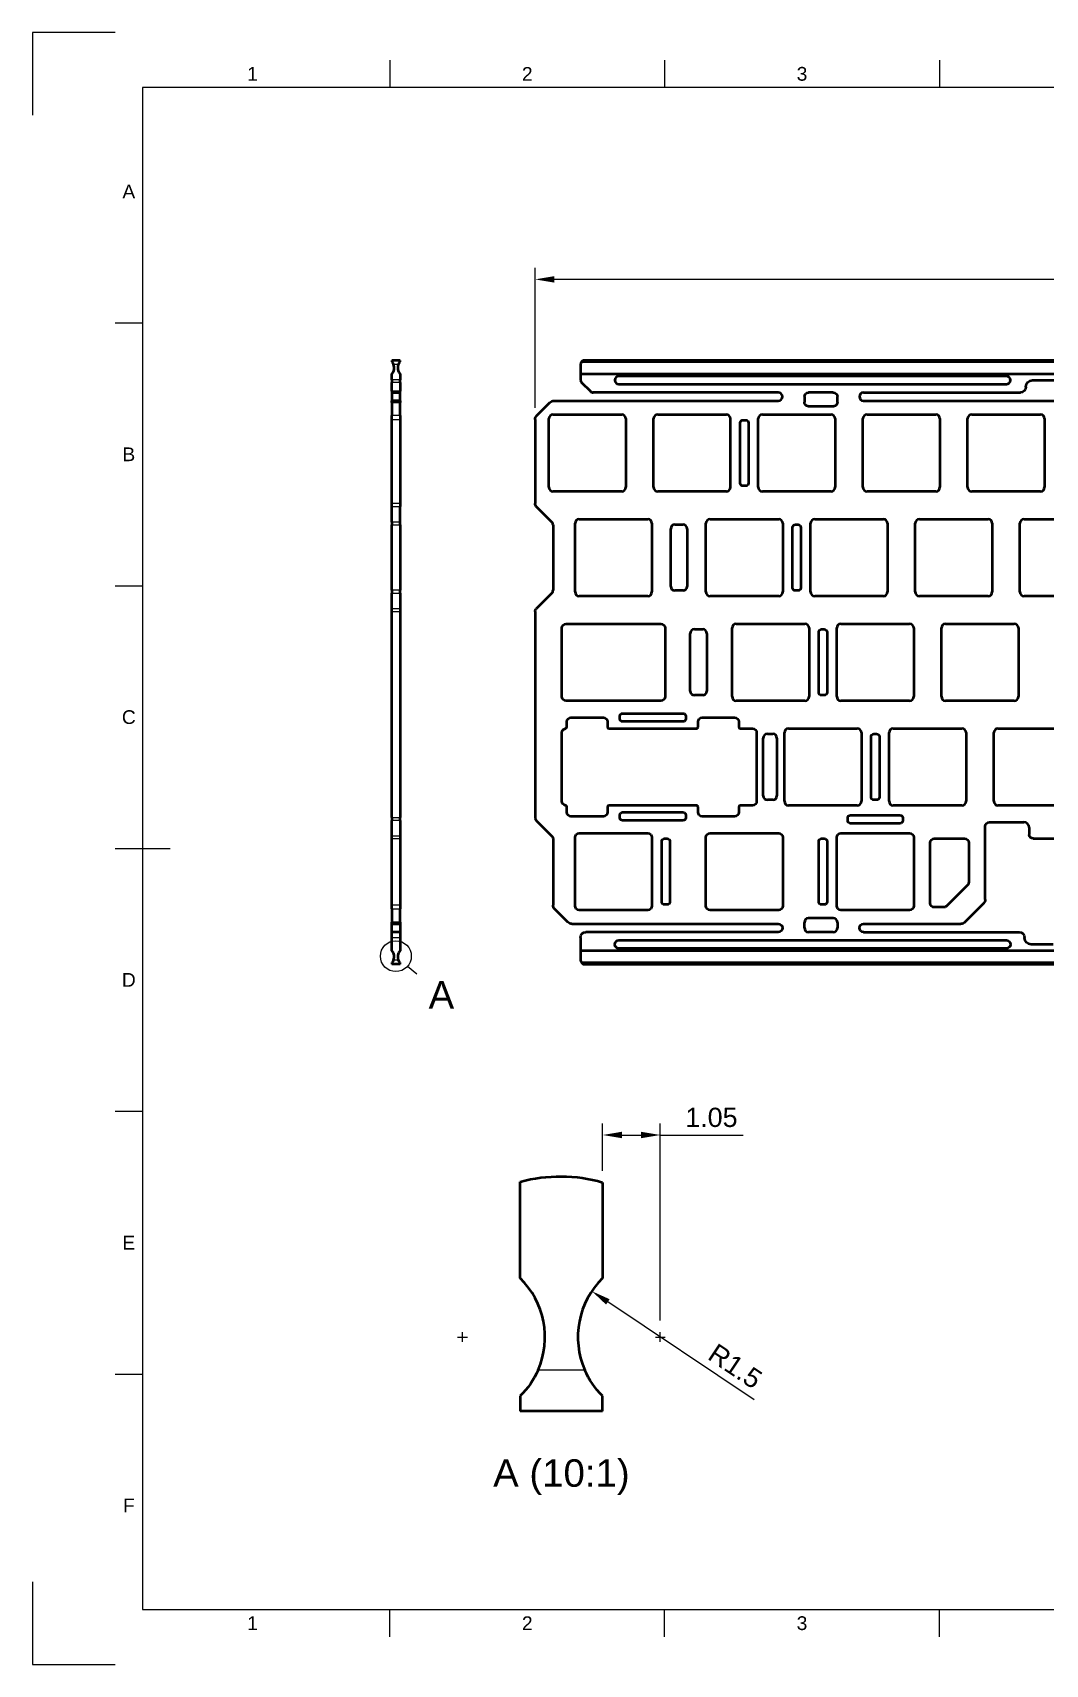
# Model space of a CAD drawing. Header units: millimetres. Extents: x 0 to 420, y 0 to 297.
# Drawn here: x 0 to 184.3, y 0 to 297 of the extents above; entities that cross this region are included whole.
import ezdxf
from ezdxf.enums import TextEntityAlignment as Align

# ---------------------------------------------------------------- set-up
doc = ezdxf.new("R2010")
doc.units = ezdxf.units.MM
doc.header["$LTSCALE"] = 0.75
doc.linetypes.add('CENTER2', pattern=[28.575, 19.05, -3.175, 3.175, -3.175])
for name, color, linetype, lineweight in [('BORDER', 7, 'Continuous', 25), ('Detail Boundary', 7, 'Continuous', 25), ('FD_Dimensions', 7, 'Continuous', 25), ('Smart Centers', 7, 'CENTER2', 25), ('View Labels', 7, 'Continuous', 25), ('Visible', 7, 'Continuous', 50), ('Visible Narrow', 7, 'Continuous', 25)]:
    doc.layers.add(name, color=color, linetype=linetype, lineweight=lineweight)
doc.styles.add('FusionTitle', font='arial.ttf')
doc.styles.get("Standard").update_dxf_attribs({"font": 'arial.ttf'})
doc.dimstyles.new('Dim-ISO-25', dxfattribs={"dimtxt": 3.5, "dimasz": 3.5, "dimexe": 2.1, "dimexo": 2.1, "dimgap": 1.4, "dimtad": 1, "dimdsep": 46, "dimtxsty": 'Standard', "dimcen": 0, "dimazin": 2, "dimtp": 0.1, "dimtm": 0.1, "dimtfac": 0.714286, "dimtmove": 0, "dimatfit": 3, "dimfxl": 1, "dimarcsym": 0})

# ---------------------------------------------------------------- blocks, each defined once
blk = doc.blocks.new('ISO_A3_SHEET')
at = {"layer": 'BORDER'}
for p, q in [((65, 292), (65, 287)), ((115, 292), (115, 287)), ((165, 292), (165, 287)), ((410, 287), (20, 287)), ((20, 287), (20, 10)), ((15, 244.16666), (20, 244.16666)), ((15, 196.33333), (20, 196.33333)), ((15, 148.5), (25, 148.5)), ((15, 100.66667), (20, 100.66667)), ((15, 52.83334), (20, 52.83334)), ((20, 10), (410, 10)), ((65, 5), (65, 10)), ((115, 5), (115, 10)), ((165, 5), (165, 10))]:
    blk.add_line(p, q, dxfattribs=at)
at = {"layer": 'Defpoints'}
for p, q in [((15, 297), (0, 297)), ((0, 297), (0, 282)), ((0, 15), (0, 0)), ((0, 0), (15, 0))]:
    blk.add_line(p, q, dxfattribs=at)
at = {"layer": 'BORDER', "style": 'FusionTitle'}
for s, p in [('1', (40, 289.5)), ('2', (90, 289.5)), ('3', (140, 289.5)), ('A', (17.5, 268.08333)), ('B', (17.5, 220.25)), ('C', (17.5, 172.41667)), ('D', (17.5, 124.58334)), ('E', (17.5, 76.75001)), ('F', (17.5, 28.91668)), ('1', (40, 7.5)), ('2', (90, 7.5)), ('3', (140, 7.5))]:
    blk.add_text(s, height=2.5, dxfattribs=at).set_placement(p, align=Align.MIDDLE)
blk = doc.blocks.new('*U6')
at = {"layer": 'Smart Centers', "color": 0, "linetype": 'Continuous', "ltscale": 0.75, "transparency": 16777216}
for p, q in [((-0.89, 0), (0.89, 0)), ((0, -0.89), (0, 0.89))]:
    blk.add_line(p, q, dxfattribs=at)
blk = doc.blocks.new('*U7')
at = {"layer": 'Smart Centers', "color": 0, "linetype": 'Continuous', "ltscale": 0.75, "transparency": 16777216}
for p, q in [((-0.89, 0), (0.89, 0)), ((0, -0.89), (0, 0.89))]:
    blk.add_line(p, q, dxfattribs=at)
blk = doc.blocks.new('*D14')
at = {"layer": 'Defpoints', "color": 0, "transparency": 16777216}
for p in [(114.21, 96.35), (103.71, 87.74), (114.21, 60.46)]:
    blk.add_point(p, dxfattribs=at)
at = {"layer": 'FD_Dimensions', "color": 0, "lineweight": -2, "transparency": 16777216}
for p, q in [((103.71, 89.84), (103.71, 98.45)), ((114.21, 62.56), (114.21, 98.45)), ((107.21, 96.35), (110.71, 96.35)), ((114.21, 96.35), (129.3, 96.35))]:
    blk.add_line(p, q, dxfattribs=at)
at = {"layer": 'FD_Dimensions', "color": 0, "transparency": 16777216}
for points in [[(107.21, 96.94), (107.21, 95.77), (103.71, 96.35)], [(110.71, 96.94), (110.71, 95.77), (114.21, 96.35)]]:
    blk.add_solid(points, dxfattribs=at)
at = {"layer": 'FD_Dimensions', "color": 0, "transparency": 16777216, "insert": (123.51, 99.54), "char_height": 3.5, "attachment_point": 5}
blk.add_mtext('1.05', dxfattribs=at)
blk = doc.blocks.new('*D15')
at = {"layer": 'Defpoints', "color": 0, "transparency": 16777216}
for p in [(114.21, 59.57), (126.67, 51.21)]:
    blk.add_point(p, dxfattribs=at)
at = {"layer": 'FD_Dimensions', "color": 0, "lineweight": -2, "transparency": 16777216}
blk.add_line((131.28, 48.12), (104.66, 65.97), dxfattribs=at)
at = {"layer": 'FD_Dimensions', "color": 0, "transparency": 16777216}
blk.add_solid([(104.99, 66.46), (104.34, 65.49), (101.76, 67.92)], dxfattribs=at)
at = {"layer": 'FD_Dimensions', "color": 0, "transparency": 16777216, "insert": (127.85, 54.26), "char_height": 3.5, "attachment_point": 5, "rotation": 326.1473}
blk.add_mtext('R1.5', dxfattribs=at)
blk = doc.blocks.new('*D18')
at = {"layer": 'Defpoints', "color": 0, "transparency": 16777216}
for p in [(91.43, 252.09), (91.43, 226.58), (377.13, 226.58)]:
    blk.add_point(p, dxfattribs=at)
at = {"layer": 'FD_Dimensions', "color": 0, "lineweight": -2, "transparency": 16777216}
for p, q in [((91.43, 228.68), (91.43, 254.19)), ((377.13, 228.68), (377.13, 254.19)), ((373.63, 252.09), (94.93, 252.09))]:
    blk.add_line(p, q, dxfattribs=at)
at = {"layer": 'FD_Dimensions', "color": 0, "transparency": 16777216}
for points in [[(94.93, 252.67), (94.93, 251.5), (91.43, 252.09)], [(373.63, 252.67), (373.63, 251.5), (377.13, 252.09)]]:
    blk.add_solid(points, dxfattribs=at)
at = {"layer": 'FD_Dimensions', "color": 0, "transparency": 16777216, "insert": (234.28, 255.27), "char_height": 3.5, "attachment_point": 5}
blk.add_mtext('285.7', dxfattribs=at)

msp = doc.modelspace()

# ---------------------------------------------------------------- linework, layer by layer
at = {"layer": 'Detail Boundary'}
msp.add_line((68.235, 127.083), (69.909, 125.659), dxfattribs=at)
msp.add_circle((66.092, 128.905), 2.813, dxfattribs=at)
at = {"layer": 'Visible', "extrusion": (1, -2.22045e-16, 2.96701e-13)}
for p, q in [((66.863, 237.343), (65.363, 237.343)), ((65.363, 237.343), (65.363, 237.064)), ((65.363, 233.824), (65.363, 234.922)), ((66.863, 237.064), (66.863, 237.343)), ((66.863, 234.922), (66.863, 233.824)), ((65.363, 233.824), (65.363, 233.294)), ((65.363, 231.713), (65.363, 233.294)), ((65.363, 231.713), (65.363, 231.493)), ((66.863, 233.294), (66.863, 233.824)), ((66.863, 233.294), (66.863, 231.713)), ((66.863, 231.493), (66.863, 231.713)), ((65.363, 231.493), (65.363, 229.993)), ((65.363, 231.493), (66.863, 231.493)), ((65.363, 229.7), (65.363, 229.993)), ((66.863, 229.993), (65.363, 229.993)), ((65.363, 229.7), (65.363, 227.286)), ((66.863, 229.993), (66.863, 231.493)), ((66.863, 229.993), (66.863, 229.7)), ((66.863, 227.286), (66.863, 229.7)), ((65.363, 226.579), (65.363, 227.286)), ((65.363, 211.266), (65.363, 226.579)), ((66.863, 227.286), (66.863, 226.579)), ((66.863, 226.579), (66.863, 211.266)), ((65.363, 210.736), (65.363, 211.266)), ((66.863, 211.266), (66.863, 210.736)), ((65.363, 207.913), (65.363, 210.736)), ((65.363, 207.913), (65.363, 207.382)), ((66.863, 207.913), (66.863, 210.736)), ((66.863, 207.382), (66.863, 207.913)), ((65.363, 195.504), (65.363, 207.382)), ((66.863, 207.382), (66.863, 195.504)), ((65.363, 195.504), (65.363, 194.973)), ((65.363, 192.15), (65.363, 194.973)), ((66.863, 194.973), (66.863, 195.504)), ((66.863, 194.973), (66.863, 192.15)), ((65.363, 191.62), (65.363, 192.15)), ((65.363, 154.116), (65.363, 191.62)), ((66.863, 192.15), (66.863, 191.62)), ((66.863, 191.62), (66.863, 154.116)), ((65.363, 154.116), (65.363, 153.586)), ((65.363, 150.763), (65.363, 153.586)), ((66.863, 153.586), (66.863, 154.116)), ((66.863, 153.586), (66.863, 150.763)), ((65.363, 150.232), (65.363, 150.763)), ((65.363, 138.207), (65.363, 150.232)), ((66.863, 150.763), (66.863, 150.232)), ((66.863, 150.232), (66.863, 138.207)), ((65.363, 137.5), (65.363, 138.207)), ((65.363, 137.5), (65.363, 135.086)), ((66.863, 138.207), (66.863, 137.5)), ((66.863, 135.086), (66.863, 137.5)), ((65.363, 134.793), (65.363, 135.086)), ((65.363, 133.293), (65.363, 134.793)), ((65.363, 134.793), (66.863, 134.793)), ((66.863, 135.086), (66.863, 134.793)), ((66.863, 134.793), (66.863, 133.293)), ((65.363, 132.293), (65.363, 133.293)), ((66.863, 133.293), (65.363, 133.293)), ((65.363, 129.864), (65.363, 132.293)), ((66.863, 133.293), (66.863, 132.293)), ((66.863, 132.293), (66.863, 129.864)), ((65.363, 127.722), (65.363, 127.443)), ((66.863, 127.443), (66.863, 127.722)), ((66.863, 127.443), (65.363, 127.443)), ((88.713, 70.278), (88.713, 87.854)), ((103.713, 87.736), (103.713, 70.278)), ((88.713, 48.854), (88.713, 46.066)), ((103.713, 46.066), (103.713, 48.854)), ((103.713, 46.066), (88.713, 46.066))]:
    msp.add_line(p, q, dxfattribs=at)
at = {"layer": 'Visible'}
for p, q in [((99.681, 236.593), (99.681, 234.922)), ((99.681, 234.922), (231.13, 234.922)), ((99.681, 234.922), (99.681, 233.824)), ((368.714, 237.064), (99.847, 237.064)), ((234.281, 237.343), (100.431, 237.343)), ((99.9, 233.294), (101.482, 231.713)), ((177.181, 234.493), (106.681, 234.493)), ((106.681, 232.993), (177.181, 232.993)), ((180.731, 232.493), (180.731, 232.543)), ((181.931, 233.743), (185.931, 233.743)), ((91.724, 227.286), (94.138, 229.7)), ((94.845, 229.993), (135.681, 229.993)), ((135.681, 231.493), (102.012, 231.493)), ((140.431, 230.743), (140.431, 229.743)), ((141.044, 229.006), (145.817, 229.006)), ((145.681, 231.493), (141.181, 231.493)), ((146.431, 229.743), (146.431, 230.743)), ((151.181, 231.493), (179.731, 231.493)), ((151.181, 229.993), (227.121, 229.993)), ((91.431, 226.579), (91.431, 211.266)), ((93.931, 214.243), (93.931, 226.743)), ((94.681, 227.493), (107.181, 227.493)), ((107.931, 226.743), (107.931, 214.243)), ((112.981, 214.243), (112.981, 226.743)), ((113.731, 227.493), (126.231, 227.493)), ((126.981, 214.243), (126.981, 226.743)), ((128.756, 214.993), (128.756, 225.993)), ((129.256, 226.493), (129.756, 226.493)), ((130.256, 225.993), (130.256, 214.993)), ((132.031, 214.243), (132.031, 226.743)), ((132.781, 227.493), (145.281, 227.493)), ((146.031, 226.743), (146.031, 214.243)), ((151.081, 214.243), (151.081, 226.743)), ((151.831, 227.493), (164.331, 227.493)), ((165.081, 226.743), (165.081, 214.243)), ((170.131, 214.243), (170.131, 226.743)), ((170.881, 227.493), (183.381, 227.493)), ((184.131, 226.743), (184.131, 214.243)), ((129.756, 214.493), (129.256, 214.493)), ((107.181, 213.493), (94.681, 213.493)), ((126.231, 213.493), (113.731, 213.493)), ((145.281, 213.493), (132.781, 213.493)), ((164.331, 213.493), (151.831, 213.493)), ((183.381, 213.493), (170.881, 213.493)), ((94.474, 207.913), (91.65, 210.736)), ((99.443, 208.443), (111.943, 208.443)), ((123.256, 208.443), (135.756, 208.443)), ((142.306, 208.443), (154.806, 208.443)), ((161.356, 208.443), (173.856, 208.443)), ((180.406, 208.443), (192.906, 208.443)), ((94.693, 207.382), (94.693, 195.504)), ((98.693, 195.193), (98.693, 207.693)), ((112.693, 207.693), (112.693, 195.193)), ((116.099, 196.193), (116.099, 206.693)), ((116.849, 207.443), (118.349, 207.443)), ((119.099, 206.693), (119.099, 196.193)), ((122.506, 195.193), (122.506, 207.693)), ((136.506, 207.693), (136.506, 195.193)), ((138.281, 195.943), (138.281, 206.943)), ((138.781, 207.443), (139.281, 207.443)), ((139.781, 206.943), (139.781, 195.943)), ((141.556, 195.193), (141.556, 207.693)), ((155.556, 207.693), (155.556, 195.193)), ((160.606, 195.193), (160.606, 207.693)), ((174.606, 207.693), (174.606, 195.193)), ((179.656, 195.193), (179.656, 207.693)), ((94.474, 194.973), (91.65, 192.15)), ((111.943, 194.443), (99.443, 194.443)), ((118.349, 195.443), (116.849, 195.443)), ((135.756, 194.443), (123.256, 194.443)), ((139.281, 195.443), (138.781, 195.443)), ((154.806, 194.443), (142.306, 194.443)), ((173.856, 194.443), (161.356, 194.443)), ((192.906, 194.443), (180.406, 194.443)), ((91.431, 191.62), (91.431, 154.116)), ((96.312, 176.143), (96.312, 188.643)), ((97.062, 189.393), (114.324, 189.393)), ((115.074, 188.643), (115.074, 176.143)), ((119.672, 177.143), (119.672, 187.643)), ((120.422, 188.393), (121.922, 188.393)), ((122.672, 187.643), (122.672, 177.143)), ((127.268, 176.143), (127.268, 188.643)), ((128.018, 189.393), (140.518, 189.393)), ((141.268, 188.643), (141.268, 176.143)), ((143.043, 176.893), (143.043, 187.893)), ((143.543, 188.393), (144.043, 188.393)), ((144.543, 187.893), (144.543, 176.893)), ((146.318, 176.143), (146.318, 188.643)), ((147.068, 189.393), (159.568, 189.393)), ((160.318, 188.643), (160.318, 176.143)), ((165.368, 176.143), (165.368, 188.643)), ((166.118, 189.393), (178.618, 189.393)), ((179.368, 188.643), (179.368, 176.143)), ((114.324, 175.393), (97.062, 175.393)), ((121.922, 176.393), (120.422, 176.393)), ((140.518, 175.393), (128.018, 175.393)), ((144.043, 176.393), (143.543, 176.393)), ((159.568, 175.393), (147.068, 175.393)), ((178.618, 175.393), (166.118, 175.393)), ((97.949, 172.343), (103.849, 172.343)), ((106.837, 172.093), (106.837, 172.593)), ((107.337, 173.093), (118.337, 173.093)), ((118.837, 172.593), (118.837, 172.093)), ((121.825, 172.343), (127.725, 172.343)), ((96.312, 157.093), (96.312, 169.593)), ((97.199, 170.63), (97.199, 171.593)), ((104.599, 171.593), (104.599, 170.643)), ((104.899, 170.343), (120.775, 170.343)), ((118.337, 171.593), (107.337, 171.593)), ((121.075, 170.643), (121.075, 171.593)), ((128.475, 171.593), (128.475, 170.643)), ((128.775, 170.343), (130.993, 170.343)), ((131.743, 169.593), (131.743, 157.093)), ((133.691, 169.343), (134.691, 169.343)), ((136.793, 157.093), (136.793, 169.593)), ((137.543, 170.343), (150.043, 170.343)), ((150.793, 169.593), (150.793, 157.093)), ((153.068, 169.343), (153.568, 169.343)), ((155.843, 157.093), (155.843, 169.593)), ((156.593, 170.343), (169.093, 170.343)), ((169.843, 169.593), (169.843, 157.093)), ((174.893, 157.093), (174.893, 169.593)), ((175.643, 170.343), (188.143, 170.343)), ((132.941, 158.093), (132.941, 168.593)), ((135.441, 168.593), (135.441, 158.093)), ((152.568, 157.843), (152.568, 168.843)), ((154.068, 168.843), (154.068, 157.843)), ((97.199, 155.093), (97.199, 156.056)), ((104.599, 156.043), (104.599, 155.093)), ((120.775, 156.343), (104.899, 156.343)), ((106.837, 154.093), (106.837, 154.593)), ((107.337, 155.093), (118.337, 155.093)), ((118.837, 154.593), (118.837, 154.093)), ((121.075, 155.093), (121.075, 156.043)), ((128.475, 156.043), (128.475, 155.093)), ((130.993, 156.343), (128.775, 156.343)), ((134.691, 157.343), (133.691, 157.343)), ((150.043, 156.343), (137.543, 156.343)), ((148.818, 154.568), (157.818, 154.568)), ((153.568, 157.343), (153.068, 157.343)), ((169.093, 156.343), (156.593, 156.343)), ((188.143, 156.343), (175.643, 156.343)), ((91.65, 153.586), (94.474, 150.763)), ((103.849, 154.343), (97.949, 154.343)), ((118.337, 153.593), (107.337, 153.593)), ((127.725, 154.343), (121.825, 154.343)), ((148.318, 153.568), (148.318, 154.068)), ((157.818, 153.068), (148.818, 153.068)), ((158.318, 154.068), (158.318, 153.568)), ((173.331, 139.207), (173.331, 152.543)), ((174.081, 153.293), (180.331, 153.293)), ((181.331, 152.293), (181.331, 151.043)), ((94.693, 150.232), (94.693, 138.207)), ((98.693, 138.043), (98.693, 150.543)), ((99.443, 151.293), (111.943, 151.293)), ((112.693, 150.543), (112.693, 138.043)), ((114.468, 138.793), (114.468, 149.793)), ((114.968, 150.293), (115.468, 150.293)), ((115.968, 149.793), (115.968, 138.793)), ((122.506, 138.043), (122.506, 150.543)), ((123.256, 151.293), (135.756, 151.293)), ((136.506, 150.543), (136.506, 138.043)), ((143.047, 138.793), (143.047, 149.793)), ((143.547, 150.293), (144.047, 150.293)), ((144.547, 149.793), (144.547, 138.793)), ((146.318, 138.043), (146.318, 150.543)), ((147.068, 151.293), (159.568, 151.293)), ((160.318, 150.543), (160.318, 138.043)), ((163.318, 138.543), (163.318, 149.543)), ((164.068, 150.293), (169.581, 150.293)), ((170.331, 149.543), (170.331, 142.346)), ((182.081, 150.293), (193.331, 150.293)), ((170.111, 141.816), (166.308, 138.013)), ((97.4, 135.086), (94.986, 137.5)), ((111.943, 137.293), (99.443, 137.293)), ((115.468, 138.293), (114.968, 138.293)), ((135.756, 137.293), (123.256, 137.293)), ((144.047, 138.293), (143.547, 138.293)), ((159.568, 137.293), (147.068, 137.293)), ((165.777, 137.793), (164.068, 137.793)), ((173.038, 138.5), (169.624, 135.086)), ((98.107, 134.793), (135.681, 134.793)), ((140.431, 134.043), (140.431, 135.043)), ((145.681, 135.793), (141.181, 135.793)), ((146.431, 135.043), (146.431, 134.043)), ((151.181, 134.793), (168.917, 134.793)), ((99.681, 132.293), (99.681, 129.864)), ((135.681, 133.293), (100.681, 133.293)), ((106.681, 131.793), (177.181, 131.793)), ((145.681, 133.293), (141.181, 133.293)), ((151.181, 133.293), (179.481, 133.293)), ((180.481, 132.243), (180.481, 132.293)), ((185.681, 131.043), (181.681, 131.043)), ((231.13, 129.864), (99.681, 129.864)), ((99.681, 129.864), (99.681, 128.193)), ((99.847, 127.722), (368.714, 127.722)), ((177.181, 130.293), (106.681, 130.293)), ((100.431, 127.443), (234.281, 127.443))]:
    msp.add_line(p, q, dxfattribs=at)
at = {"layer": 'Visible', "extrusion": (0, -2.22045e-16, -1)}
for centre, radius, start, end in [((-64.313, 235.993), 1.5, 134.427, 156.42182), ((-67.913, 235.993), 1.5, 23.57818, 45.573), ((-64.313, 128.793), 1.5, 203.57818, 225.573), ((-95.999, 60.687), 28.127, 74.98558, 105.91627), ((-114.213, 59.566), 15, 314.427, 336.42182)]:
    msp.add_arc(centre, radius, start, end, dxfattribs=at)
at = {"layer": 'Visible'}
for centre, radius, start, end in [((64.313, 235.993), 1.5, 314.427, 23.57818), ((67.913, 235.993), 1.5, 156.42182, 225.573), ((100.431, 236.593), 0.75, 141.07624, 180), ((100.431, 236.593), 0.75, 90, 141.07624), ((100.431, 233.824), 0.75, 180, 225), ((102.012, 232.243), 0.75, 225, 270), ((106.681, 233.743), 0.75, 90, 270), ((177.181, 233.743), 0.75, 270, 90), ((135.681, 230.743), 0.75, 270, 90), ((151.181, 230.743), 0.75, 90, 270), ((94.681, 226.743), 0.75, 90, 180), ((107.181, 226.743), 0.75, 0, 90), ((113.731, 226.743), 0.75, 90, 180), ((126.231, 226.743), 0.75, 0, 90), ((132.781, 226.743), 0.75, 90, 180), ((145.281, 226.743), 0.75, 0, 90), ((151.831, 226.743), 0.75, 90, 180), ((164.331, 226.743), 0.75, 0, 90), ((170.881, 226.743), 0.75, 90, 180), ((183.381, 226.743), 0.75, 0, 90), ((94.681, 214.243), 0.75, 180, 270), ((107.181, 214.243), 0.75, 270, 0), ((113.731, 214.243), 0.75, 180, 270), ((126.231, 214.243), 0.75, 270, 0), ((132.781, 214.243), 0.75, 180, 270), ((145.281, 214.243), 0.75, 270, 0), ((151.831, 214.243), 0.75, 180, 270), ((164.331, 214.243), 0.75, 270, 0), ((170.881, 214.243), 0.75, 180, 270), ((183.381, 214.243), 0.75, 270, 0), ((93.943, 207.382), 0.75, 0, 45), ((99.443, 207.693), 0.75, 90, 180), ((111.943, 207.693), 0.75, 0, 90), ((123.256, 207.693), 0.75, 90, 180), ((135.756, 207.693), 0.75, 0, 90), ((142.306, 207.693), 0.75, 90, 180), ((154.806, 207.693), 0.75, 0, 90), ((161.356, 207.693), 0.75, 90, 180), ((173.856, 207.693), 0.75, 0, 90), ((180.406, 207.693), 0.75, 90, 180), ((116.849, 206.693), 0.75, 90, 180), ((118.349, 206.693), 0.75, 0, 90), ((116.849, 196.193), 0.75, 180, 270), ((118.349, 196.193), 0.75, 270, 0), ((93.943, 195.504), 0.75, 315, 0), ((99.443, 195.193), 0.75, 180, 270), ((111.943, 195.193), 0.75, 270, 0), ((123.256, 195.193), 0.75, 180, 270), ((135.756, 195.193), 0.75, 270, 0), ((142.306, 195.193), 0.75, 180, 270), ((154.806, 195.193), 0.75, 270, 0), ((161.356, 195.193), 0.75, 180, 270), ((173.856, 195.193), 0.75, 270, 0), ((180.406, 195.193), 0.75, 180, 270), ((120.422, 187.643), 0.75, 90, 180), ((121.922, 187.643), 0.75, 0, 90), ((128.018, 188.643), 0.75, 90, 180), ((140.518, 188.643), 0.75, 0, 90), ((147.068, 188.643), 0.75, 90, 180), ((159.568, 188.643), 0.75, 0, 90), ((166.118, 188.643), 0.75, 90, 180), ((178.618, 188.643), 0.75, 0, 90), ((120.422, 177.143), 0.75, 180, 270), ((121.922, 177.143), 0.75, 270, 0), ((128.018, 176.143), 0.75, 180, 270), ((140.518, 176.143), 0.75, 270, 0), ((147.068, 176.143), 0.75, 180, 270), ((159.568, 176.143), 0.75, 270, 0), ((166.118, 176.143), 0.75, 180, 270), ((178.618, 176.143), 0.75, 270, 0), ((96.899, 170.63), 0.3, 278.93061, 0), ((104.899, 170.643), 0.3, 180, 270), ((120.775, 170.643), 0.3, 270, 0), ((128.775, 170.643), 0.3, 180, 270), ((133.691, 168.593), 0.75, 90, 180), ((134.691, 168.593), 0.75, 0, 90), ((137.543, 169.593), 0.75, 90, 180), ((150.043, 169.593), 0.75, 0, 90), ((156.593, 169.593), 0.75, 90, 180), ((169.093, 169.593), 0.75, 0, 90), ((175.643, 169.593), 0.75, 90, 180), ((133.691, 158.093), 0.75, 180, 270), ((134.691, 158.093), 0.75, 270, 0), ((96.899, 156.056), 0.3, 0, 81.06939), ((104.899, 156.043), 0.3, 90, 180), ((120.775, 156.043), 0.3, 0, 90), ((128.775, 156.043), 0.3, 90, 180), ((137.543, 157.093), 0.75, 180, 270), ((150.043, 157.093), 0.75, 270, 0), ((156.593, 157.093), 0.75, 180, 270), ((169.093, 157.093), 0.75, 270, 0), ((175.643, 157.093), 0.75, 180, 270), ((92.181, 154.116), 0.75, 180, 225), ((180.331, 152.293), 1, 0, 90), ((141.181, 135.043), 0.75, 90, 180), ((141.181, 134.043), 0.75, 180, 270), ((145.681, 135.043), 0.75, 0, 90), ((145.681, 134.043), 0.75, 270, 0), ((64.313, 128.793), 1.5, 336.42182, 45.573), ((67.913, 128.793), 1.5, 134.427, 203.57818), ((100.431, 128.193), 0.75, 180, 218.92374), ((100.431, 128.193), 0.75, 218.92374, 270), ((78.213, 59.566), 15, 336.42182, 45.573), ((114.213, 59.566), 15, 134.427, 203.57818)]:
    msp.add_arc(centre, radius, start, end, dxfattribs=at)
at = {"layer": 'Visible', "extrusion": (0, 0, -1)}
for centre, radius, start, end in [((-179.731, 232.493), 1, 180, 270), ((-181.931, 232.543), 1.2, 0, 90), ((-94.845, 228.993), 1, 45, 90), ((-141.181, 230.743), 0.75, 0, 90), ((-141.181, 229.743), 0.75, 280.47531, 0), ((-145.681, 230.743), 0.75, 90, 180), ((-145.681, 229.743), 0.75, 180, 259.52469), ((-92.431, 226.579), 1, 0, 45), ((-129.256, 225.993), 0.5, 0, 90), ((-129.756, 225.993), 0.5, 90, 180), ((-129.256, 214.993), 0.5, 270, 0), ((-129.756, 214.993), 0.5, 180, 270), ((-92.181, 211.266), 0.75, 315, 0), ((-138.781, 206.943), 0.5, 0, 90), ((-139.281, 206.943), 0.5, 90, 180), ((-138.781, 195.943), 0.5, 270, 0), ((-139.281, 195.943), 0.5, 180, 270), ((-92.181, 191.62), 0.75, 0, 45), ((-97.062, 188.643), 0.75, 0, 90), ((-114.324, 188.643), 0.75, 90, 180), ((-143.543, 187.893), 0.5, 0, 90), ((-144.043, 187.893), 0.5, 90, 180), ((-97.062, 176.143), 0.75, 270, 0), ((-114.324, 176.143), 0.75, 180, 270), ((-143.543, 176.893), 0.5, 270, 0), ((-144.043, 176.893), 0.5, 180, 270), ((-97.949, 171.593), 0.75, 0, 90), ((-103.849, 171.593), 0.75, 90, 180), ((-107.337, 172.593), 0.5, 0, 90), ((-118.337, 172.593), 0.5, 90, 180), ((-121.825, 171.593), 0.75, 0, 90), ((-127.725, 171.593), 0.75, 90, 180), ((-97.062, 169.593), 0.75, 0, 81.06939), ((-107.337, 172.093), 0.5, 270, 0), ((-118.337, 172.093), 0.5, 180, 270), ((-130.993, 169.593), 0.75, 90, 180), ((-153.068, 168.843), 0.5, 0, 90), ((-153.568, 168.843), 0.5, 90, 180), ((-153.068, 157.843), 0.5, 270, 0), ((-153.568, 157.843), 0.5, 180, 270), ((-97.062, 157.093), 0.75, 278.93061, 0), ((-97.949, 155.093), 0.75, 270, 0), ((-103.849, 155.093), 0.75, 180, 270), ((-107.337, 154.593), 0.5, 0, 90), ((-118.337, 154.593), 0.5, 90, 180), ((-121.825, 155.093), 0.75, 270, 0), ((-127.725, 155.093), 0.75, 180, 270), ((-130.993, 157.093), 0.75, 180, 270), ((-148.818, 154.068), 0.5, 0, 90), ((-157.818, 154.068), 0.5, 90, 180), ((-107.337, 154.093), 0.5, 270, 0), ((-118.337, 154.093), 0.5, 180, 270), ((-148.818, 153.568), 0.5, 270, 0), ((-157.818, 153.568), 0.5, 180, 270), ((-174.081, 152.543), 0.75, 0, 90), ((-93.943, 150.232), 0.75, 135, 180), ((-99.443, 150.543), 0.75, 0, 90), ((-111.943, 150.543), 0.75, 90, 180), ((-114.968, 149.793), 0.5, 0, 90), ((-115.468, 149.793), 0.5, 90, 180), ((-123.256, 150.543), 0.75, 0, 90), ((-135.756, 150.543), 0.75, 90, 180), ((-143.547, 149.793), 0.5, 0, 90), ((-144.047, 149.793), 0.5, 90, 180), ((-147.068, 150.543), 0.75, 0, 90), ((-159.568, 150.543), 0.75, 90, 180), ((-164.068, 149.543), 0.75, 0, 90), ((-169.581, 149.543), 0.75, 90, 180), ((-182.081, 151.043), 0.75, 270, 0), ((-169.581, 142.346), 0.75, 180, 225), ((-95.693, 138.207), 1, 315, 0), ((-99.443, 138.043), 0.75, 270, 0), ((-111.943, 138.043), 0.75, 180, 270), ((-114.968, 138.793), 0.5, 270, 0), ((-115.468, 138.793), 0.5, 180, 270), ((-123.256, 138.043), 0.75, 270, 0), ((-135.756, 138.043), 0.75, 180, 270), ((-143.547, 138.793), 0.5, 270, 0), ((-144.047, 138.793), 0.5, 180, 270), ((-147.068, 138.043), 0.75, 270, 0), ((-159.568, 138.043), 0.75, 180, 270), ((-164.068, 138.543), 0.75, 270, 0), ((-165.777, 138.543), 0.75, 225, 270), ((-172.331, 139.207), 1, 180, 225), ((-98.107, 135.793), 1, 270, 315), ((-135.681, 134.043), 0.75, 90, 270), ((-151.181, 134.043), 0.75, 270, 90), ((-168.917, 135.793), 1, 225, 270), ((-100.681, 132.293), 1, 0, 90), ((-106.681, 131.043), 0.75, 270, 90), ((-177.181, 131.043), 0.75, 90, 270), ((-179.481, 132.293), 1, 90, 180), ((-181.681, 132.243), 1.2, 270, 0)]:
    msp.add_arc(centre, radius, start, end, dxfattribs=at)
at = {"layer": 'Visible', "extrusion": (-5.04871e-29, -2.22045e-16, -1)}
msp.add_arc((-67.913, 128.793), 1.5, 314.427, 336.42182, dxfattribs=at)
at = {"layer": 'Visible', "extrusion": (-4.03897e-29, -2.22045e-16, -1)}
msp.add_arc((-78.213, 59.566), 15, 203.57818, 225.573, dxfattribs=at)
at = {"layer": 'Visible Narrow', "extrusion": (1, -2.22045e-16, 2.96701e-13)}
for p, q in [((66.539, 236.593), (65.688, 236.593)), ((66.863, 233.824), (65.363, 233.824)), ((66.863, 233.294), (65.363, 233.294)), ((66.863, 231.713), (65.363, 231.713)), ((65.363, 229.7), (66.863, 229.7)), ((66.863, 227.286), (65.363, 227.286)), ((65.363, 226.579), (66.863, 226.579)), ((66.863, 211.266), (65.363, 211.266)), ((65.363, 210.736), (66.863, 210.736)), ((66.863, 207.913), (65.363, 207.913)), ((65.363, 207.382), (66.863, 207.382)), ((66.863, 195.504), (65.363, 195.504)), ((65.363, 194.973), (66.863, 194.973)), ((66.863, 192.15), (65.363, 192.15)), ((65.363, 191.62), (66.863, 191.62)), ((65.363, 154.116), (66.863, 154.116)), ((66.863, 153.586), (65.363, 153.586)), ((66.863, 150.763), (65.363, 150.763)), ((66.863, 150.232), (65.363, 150.232)), ((66.863, 138.207), (65.363, 138.207)), ((65.363, 137.5), (66.863, 137.5)), ((66.863, 135.086), (65.363, 135.086)), ((65.363, 132.293), (66.863, 132.293)), ((66.539, 128.193), (65.688, 128.193)), ((100.465, 53.566), (91.96, 53.566))]:
    msp.add_line(p, q, dxfattribs=at)

# ---------------------------------------------------------------- block references
at = {"layer": 'BORDER'}
msp.add_blockref('ISO_A3_SHEET', (0, 0), dxfattribs=at)
at = {"layer": 'Smart Centers', "ltscale": 0.75}
for name, p in [('*U6', (78.213, 59.566)), ('*U7', (114.213, 59.566))]:
    msp.add_blockref(name, p, dxfattribs=at)

# ---------------------------------------------------------------- texts
at = {"layer": 'Detail Boundary', "insert": (74.378, 121.858), "char_height": 5, "attachment_point": 5}
msp.add_mtext('A', dxfattribs=at)
at = {"layer": 'View Labels', "insert": (96.213, 30.821), "char_height": 5, "width": 27.10437, "attachment_point": 8}
msp.add_mtext('A (10:1)', dxfattribs=at)

# ---------------------------------------------------------------- dimensions: what is measured, and where the dimension line sits
at = {"layer": 'FD_Dimensions'}
dim = msp.add_linear_dim(base=(91.431, 252.087), p1=(377.131, 226.579), p2=(91.431, 226.579), angle=180, dimstyle='Dim-ISO-25', override={"dimlfac": 1, "dimclrd": 0, "dimclre": 0}, dxfattribs=at)
dim.commit()
dim.dimension.update_dxf_attribs({"geometry": '*D18', "text_midpoint": (234.281, 255.274)})
dim = msp.add_linear_dim(base=(114.213, 96.354), p1=(103.713, 87.736), p2=(114.213, 60.459), dimstyle='Dim-ISO-25', override={"dimlfac": 0.1, "dimclrd": 0, "dimclre": 0}, dxfattribs=at)
dim.commit()
dim.dimension.update_dxf_attribs({"geometry": '*D14', "text_midpoint": (123.507, 99.541)})
dim = msp.add_radius_dim(center=(114.213, 59.566), mpoint=(126.67, 51.21), dimstyle='Dim-ISO-25', override={"dimlfac": 0.1, "dimse1": 1, "dimclrd": 0, "dimclre": 0}, dxfattribs=at)
dim.commit()
dim.dimension.update_dxf_attribs({"geometry": '*D15', "text_midpoint": (126.071, 51.612), "dimtype": 164})

doc.saveas('drawing.dxf')
